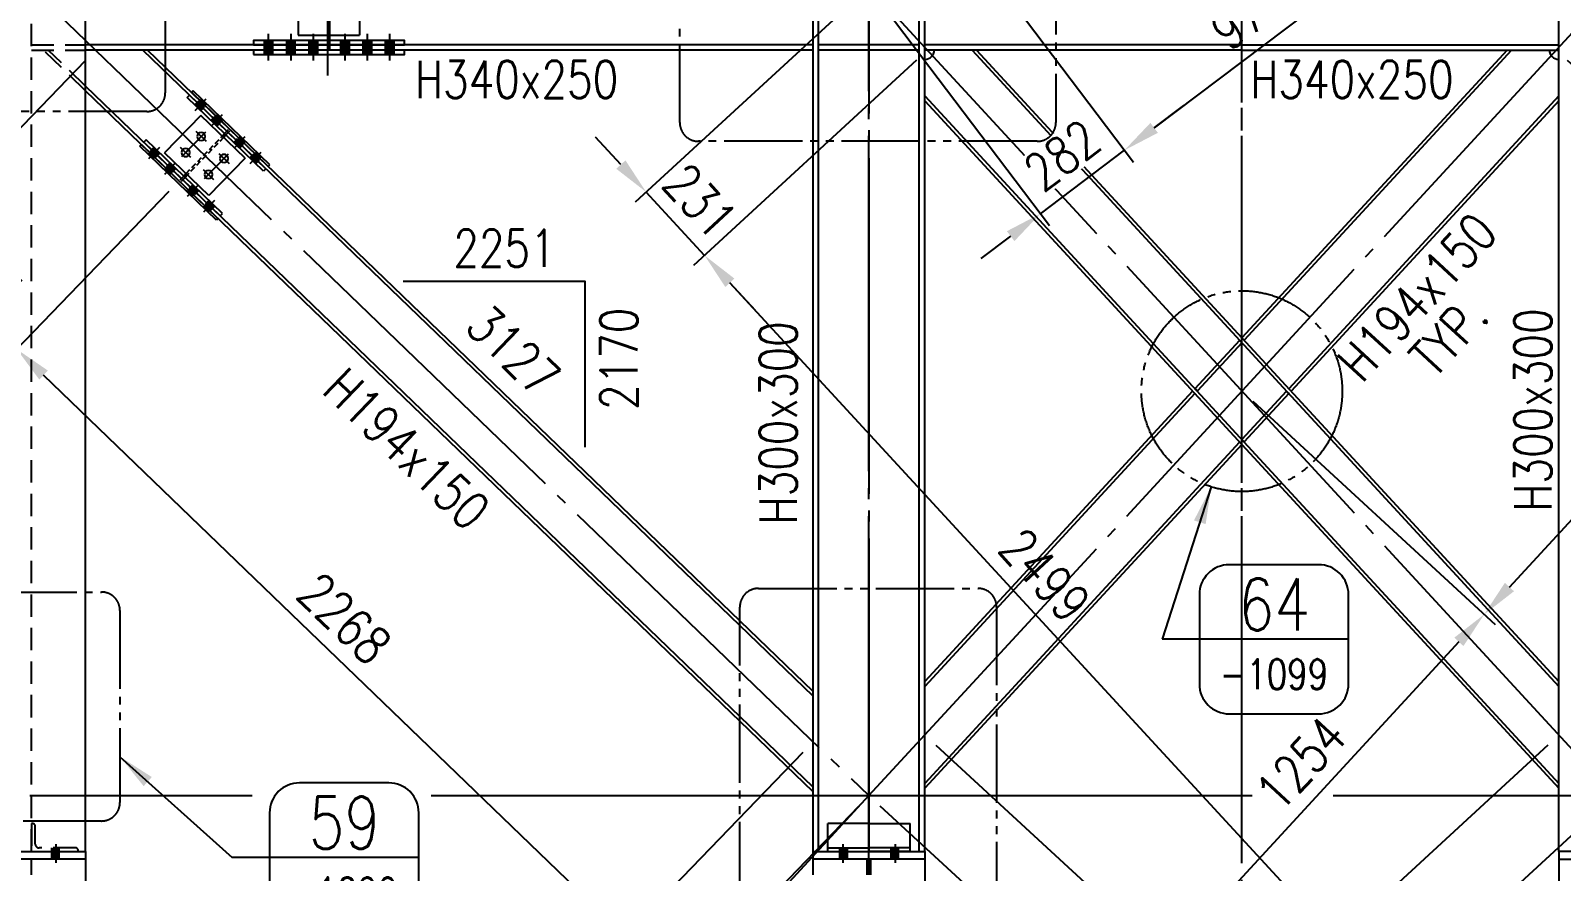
# Model space of a CAD drawing. Header units: millimetres. Extents: x 0 to 232280, y -26939 to 23794.
# Drawn here: x 144553 to 148658, y 4424 to 6679 of the extents above; entities that cross this region are included whole.
import ezdxf
from ezdxf.enums import TextEntityAlignment as Align

# ---------------------------------------------------------------- set-up
doc = ezdxf.new("R2010")
doc.units = ezdxf.units.MM
doc.header["$LTSCALE"] = 30
for name, pattern in [('JNK-CENTER', [34, 30, -1.5, 1, -1.5]), ('JNK-HIDDEN', [3, 2, -1]), ('JNK-PHANTOM', [15, 10, -1, 1, -1, 1, -1]), ('PH2', [15, 10, -1, 1, -1, 1, -1])]:
    doc.linetypes.add(name, pattern=pattern)
for name, color, linetype in [('CEN-R', 1, 'JNK-CENTER'), ('CON-G', 3, 'Continuous'), ('CON-W', 7, 'Continuous'), ('CON-Y', 2, 'Continuous'), ('det', 2, 'PH2'), ('Dim-W', 7, 'Continuous'), ('HID-Y', 2, 'JNK-HIDDEN'), ('PHA-M', 6, 'JNK-PHANTOM'), ('TXT-Y', 2, 'Continuous')]:
    doc.layers.add(name, color=color, linetype=linetype)
doc.styles.add('SIMPLEX', font='simplex.shx', dxfattribs={"width": 0.8})
doc.dimstyles.new('DIM40', dxfattribs={"dimscale": 40, "dimtxt": 2.5, "dimasz": 2.5, "dimexe": 1, "dimexo": 1, "dimgap": 1, "dimtad": 1, "dimdec": 0, "dimdsep": 46, "dimtxsty": 'SIMPLEX', "dimcen": 0, "dimclrd": 7, "dimclre": 7, "dimclrt": 2, "dimadec": 1, "dimazin": 2, "dimtfac": 1, "dimtdec": 0, "dimtix": 1, "dimtmove": 2, "dimatfit": 2, "dimfxl": 1, "dimtolj": 1, "dimtzin": 0, "dimarcsym": 1})

# ---------------------------------------------------------------- blocks, each defined once
blk = doc.blocks.new('A$C07F72FA7')
at = {"layer": 'CON-W'}
h = blk.add_hatch(color=256, dxfattribs=at)
h.paths.add_polyline_path([(51.5, -65), (40, -65), (40, -75), (51.5, -75)])
h.paths.add_polyline_path([(51.5, -75), (40, -75), (40, -95), (51.5, -95)])
h.paths.add_polyline_path([(40, -75), (28.5, -75), (28.5, -95), (40, -95)])
h.paths.add_polyline_path([(40, -75), (40, -65), (28.5, -65), (28.5, -75)])
h = blk.add_hatch(color=256, dxfattribs=at)
h.paths.add_polyline_path([(168.5, -65), (180, -65), (180, -75), (168.5, -75)])
h.paths.add_polyline_path([(168.5, -75), (180, -75), (180, -95), (168.5, -95)])
h.paths.add_polyline_path([(180, -75), (191.5, -75), (191.5, -95), (180, -95)])
h.paths.add_polyline_path([(180, -75), (180, -65), (191.5, -65), (191.5, -75)])
at = {"layer": 'CEN-R'}
for p, q in [((40, -55), (40, -105)), ((180, -55), (180, -105))]:
    blk.add_line(p, q, dxfattribs=at)
at = {"layer": 'CON-G'}
for p, q in [((0, -75), (0, 0)), ((110, 0), (0, 0)), ((110, 0), (220, 0)), ((220, -75), (220, 0)), ((0, -65), (110, -65)), ((0, -75), (110, -75)), ((220, -65), (110, -65)), ((220, -75), (110, -75))]:
    blk.add_line(p, q, dxfattribs=at)
at = {"layer": 'HID-Y'}
for p, q in [((51.5, -65), (51.5, -95)), ((168.5, -65), (168.5, -95))]:
    blk.add_line(p, q, dxfattribs=at)
blk = doc.blocks.new('A$C482E045D')
at = {"layer": 'CEN-R'}
blk.add_line((0, -137), (0, 35), dxfattribs=at)
at = {"layer": 'Dim-W', "ltscale": 0.5}
blk.add_solid([(-44, 0), (-44, -96), (44, 0), (44, -96)], dxfattribs=at)
at = {"layer": 'HID-Y'}
for p, q in [((-44, -96), (-44, 0)), ((44, -96), (44, 0))]:
    blk.add_line(p, q, dxfattribs=at)
blk = doc.blocks.new('A$C536E4F0C')
at = {"layer": 'CEN-R'}
for p, q in [((477, -292), (323, -292)), ((477, -292), (323, -292)), ((400, -227), (400, -597)), ((663, -292), (817, -292)), ((663, -292), (817, -292)), ((740, -227), (740, -597)), ((400, -443), (400, -597)), ((740, -443), (740, -597)), ((477, -532), (323, -532)), ((477, -532), (323, -532)), ((663, -532), (817, -532)), ((663, -532), (817, -532))]:
    blk.add_line(p, q, dxfattribs=at)
at = {"layer": 'CON-G'}
for p, q in [((0, 0), (1140, 0)), ((0, -24), (0, 0)), ((1140, 0), (1140, -24)), ((1140, -24), (0, -24)), ((1140, -60), (0, -60)), ((0, -60), (0, -96)), ((0, -96), (1140, -96)), ((240, -132), (900, -132)), ((240, -132), (240, -692)), ((560, -132), (560, -96)), ((580, -132), (580, -96)), ((900, -132), (900, -692)), ((1140, -96), (1140, -60)), ((1140, -96), (1140, -96)), ((0, -764), (0, -728)), ((0, -728), (1140, -728)), ((1140, -764), (0, -764)), ((1140, -800), (0, -800)), ((0, -800), (0, -824)), ((240, -692), (900, -692)), ((560, -692), (560, -728)), ((580, -692), (580, -728)), ((1140, -728), (1140, -764)), ((1140, -728), (1140, -728)), ((1140, -824), (1140, -800)), ((0, -824), (1140, -824))]:
    blk.add_line(p, q, dxfattribs=at)
for centre in [(400, -292), (740, -292), (400, -532), (740, -532)]:
    blk.add_circle(centre, 44, dxfattribs=at)
at = {"layer": 'HID-Y'}
for p, q in [((560, -96), (560, -24)), ((560, -132), (560, -692)), ((580, -96), (580, -24)), ((580, -692), (580, -132)), ((560, -728), (560, -800)), ((580, -728), (580, -800))]:
    blk.add_line(p, q, dxfattribs=at)
at = {"layer": 'Dim-W', "ltscale": 0.5}
for p in [(160, 0), (400, 0), (740, 0)]:
    blk.add_blockref('A$C482E045D', p, dxfattribs=at)
at = {"layer": 'Dim-W', "ltscale": 0.5, "xscale": -1}
blk.add_blockref('A$C482E045D', (980, 0), dxfattribs=at)
at = {"layer": 'Dim-W', "ltscale": 0.5, "xscale": -1, "rotation": 180}
for p in [(160, -824), (400, -824), (740, -824)]:
    blk.add_blockref('A$C482E045D', p, dxfattribs=at)
at = {"layer": 'Dim-W', "ltscale": 0.5, "rotation": 180}
blk.add_blockref('A$C482E045D', (980, -824), dxfattribs=at)
blk = doc.blocks.new('*D1743')
at = {"layer": 'DEFPOINTS', "color": 0, "ltscale": 0.5, "transparency": 16777216}
for p in [(147026.6, 6967.2), (146801.4, 6797.2), (147486.3, 6358.3)]:
    blk.add_point(p, dxfattribs=at)
at = {"layer": 'Dim-W', "color": 7, "linetype": 'ByBlock', "lineweight": -2, "ltscale": 0.5, "transparency": 16777216}
for p, q in [((147050.7, 6935.3), (147510.4, 6326.4)), ((146825.5, 6765.3), (147285.3, 6156.4)), ((147566.1, 6418.5), (147645.9, 6478.8)), ((147261.1, 6188.3), (147486.3, 6358.3)), ((147181.3, 6128), (147101.5, 6067.8))]:
    blk.add_line(p, q, dxfattribs=at)
at = {"layer": 'Dim-W', "color": 7, "ltscale": 0.5, "transparency": 16777216}
for points in [[(147556.1, 6431.8), (147576.2, 6405.2), (147486.3, 6358.3)], [(147171.3, 6141.3), (147191.4, 6114.7), (147261.1, 6188.3)]]:
    blk.add_solid(points, dxfattribs=at)
at = {"layer": 'Dim-W', "color": 2, "ltscale": 0.5, "transparency": 16777216, "insert": (147319.5, 6345.1), "char_height": 100, "attachment_point": 5, "rotation": 37.0528, "style": 'SIMPLEX', "bg_fill": 3, "box_fill_scale": 1.1, "bg_fill_color": 256, "bg_fill_true_color": 13158600, "bg_fill_transparency": 0}
blk.add_mtext('\\A1;282', dxfattribs=at)
blk = doc.blocks.new('*D1744')
at = {"layer": 'DEFPOINTS', "color": 0, "ltscale": 0.5, "transparency": 16777216}
for p in [(147801.4, 7552.2), (147486.3, 6358.3), (147486.3, 6358.3)]:
    blk.add_point(p, dxfattribs=at)
at = {"layer": 'Dim-W', "color": 7, "linetype": 'ByBlock', "lineweight": -2, "ltscale": 0.5, "transparency": 16777216}
for p, q in [((147825.5, 7520.3), (148285.3, 6911.4)), ((148181.3, 6883), (147566.1, 6418.5))]:
    blk.add_line(p, q, dxfattribs=at)
at = {"layer": 'Dim-W', "color": 7, "ltscale": 0.5, "transparency": 16777216}
for points in [[(148171.3, 6896.3), (148191.4, 6869.7), (148261.1, 6943.3)], [(147556.1, 6431.8), (147576.2, 6405.2), (147486.3, 6358.3)]]:
    blk.add_solid(points, dxfattribs=at)
at = {"layer": 'Dim-W', "color": 2, "ltscale": 0.5, "transparency": 16777216, "insert": (147819.5, 6722.6), "char_height": 100, "attachment_point": 5, "rotation": 37.0528, "style": 'SIMPLEX'}
blk.add_mtext('\\A1;971', dxfattribs=at)
blk = doc.blocks.new('*D1748')
at = {"layer": 'DEFPOINTS', "color": 0, "ltscale": 0.5, "transparency": 16777216}
for p in [(146951.4, 4790), (146801.4, 4627.2), (147601.3, 4191)]:
    blk.add_point(p, dxfattribs=at)
at = {"layer": 'Dim-W', "color": 7, "linetype": 'ByBlock', "lineweight": -2, "ltscale": 0.5, "transparency": 16777216}
for p, q in [((146980.8, 4762.8), (147630.7, 4163.9)), ((146830.8, 4600.1), (147480.7, 4001.2)), ((147669, 4264.6), (147736.8, 4338.1)), ((147451.3, 4028.3), (147601.3, 4191)), ((147383.5, 3954.7), (147315.7, 3881.2))]:
    blk.add_line(p, q, dxfattribs=at)
at = {"layer": 'Dim-W', "color": 7, "ltscale": 0.5, "transparency": 16777216}
for points in [[(147656.8, 4275.8), (147681.3, 4253.3), (147601.3, 4191)], [(147371.2, 3966), (147395.7, 3943.4), (147451.3, 4028.3)]]:
    blk.add_solid(points, dxfattribs=at)
at = {"layer": 'Dim-W', "color": 2, "ltscale": 0.5, "transparency": 16777216, "insert": (147270.9, 3960.8), "char_height": 100, "attachment_point": 5, "rotation": 47.3349, "style": 'SIMPLEX'}
blk.add_mtext('\\A1;221', dxfattribs=at)
blk = doc.blocks.new('*D1749')
at = {"layer": 'DEFPOINTS', "color": 0, "ltscale": 0.5, "transparency": 16777216}
for p in [(147801.4, 5712.2), (147601.3, 4191), (147601.3, 4191)]:
    blk.add_point(p, dxfattribs=at)
at = {"layer": 'Dim-W', "color": 7, "linetype": 'ByBlock', "lineweight": -2, "ltscale": 0.5, "transparency": 16777216}
for p, q in [((147830.8, 5685.1), (148480.7, 5086.2)), ((148383.5, 5039.7), (147669, 4264.6))]:
    blk.add_line(p, q, dxfattribs=at)
at = {"layer": 'Dim-W', "color": 7, "ltscale": 0.5, "transparency": 16777216}
for points in [[(148371.2, 5051), (148395.7, 5028.5), (148451.3, 5113.3)], [(147656.8, 4275.8), (147681.3, 4253.3), (147601.3, 4191)]]:
    blk.add_solid(points, dxfattribs=at)
at = {"layer": 'Dim-W', "color": 2, "ltscale": 0.5, "transparency": 16777216, "insert": (147960.1, 4713.1), "char_height": 100, "attachment_point": 5, "rotation": 47.3349, "style": 'SIMPLEX'}
blk.add_mtext('\\A1;1254', dxfattribs=at)
blk = doc.blocks.new('*D1750')
at = {"layer": 'DEFPOINTS', "color": 0, "ltscale": 0.5, "transparency": 16777216}
for p in [(148801.4, 6797.2), (148644.7, 6627.2), (149451.3, 6198.3)]:
    blk.add_point(p, dxfattribs=at)
at = {"layer": 'Dim-W', "color": 7, "linetype": 'ByBlock', "lineweight": -2, "ltscale": 0.5, "transparency": 16777216}
for p, q in [((148830.8, 6770.1), (149480.7, 6171.2)), ((148674.1, 6600.1), (149324, 6001.2)), ((149519.1, 6271.8), (149586.8, 6345.3)), ((149294.6, 6028.3), (149451.3, 6198.3)), ((149226.8, 5954.7), (149159.1, 5881.2))]:
    blk.add_line(p, q, dxfattribs=at)
at = {"layer": 'Dim-W', "color": 7, "ltscale": 0.5, "transparency": 16777216}
for points in [[(149506.8, 6283.1), (149531.3, 6260.5), (149451.3, 6198.3)], [(149214.6, 5966), (149239.1, 5943.4), (149294.6, 6028.3)]]:
    blk.add_solid(points, dxfattribs=at)
at = {"layer": 'Dim-W', "color": 2, "ltscale": 0.5, "transparency": 16777216, "insert": (149462.5, 6343.3), "char_height": 100, "attachment_point": 5, "rotation": 47.3349, "style": 'SIMPLEX'}
blk.add_mtext('\\A1;231', dxfattribs=at)
blk = doc.blocks.new('*D1751')
at = {"layer": 'DEFPOINTS', "color": 0, "ltscale": 0.5, "transparency": 16777216}
for p in [(148644.7, 6627.2), (149294.6, 6028.3), (147801.4, 5712.2)]:
    blk.add_point(p, dxfattribs=at)
at = {"layer": 'Dim-W', "color": 7, "linetype": 'ByBlock', "lineweight": -2, "ltscale": 0.5, "transparency": 16777216}
for p, q in [((148674.1, 6600.1), (149324, 6001.2)), ((148519.1, 5186.8), (149226.8, 5954.7)), ((147830.8, 5685.1), (148480.7, 5086.1))]:
    blk.add_line(p, q, dxfattribs=at)
at = {"layer": 'Dim-W', "color": 7, "ltscale": 0.5, "transparency": 16777216}
for points in [[(149214.6, 5966), (149239.1, 5943.4), (149294.6, 6028.3)], [(148506.8, 5198.1), (148531.3, 5175.5), (148451.3, 5113.3)]]:
    blk.add_solid(points, dxfattribs=at)
at = {"layer": 'Dim-W', "color": 2, "ltscale": 0.5, "transparency": 16777216, "insert": (148806.8, 5631.8), "char_height": 100, "attachment_point": 5, "rotation": 47.3349, "style": 'SIMPLEX'}
blk.add_mtext('\\A1;1244', dxfattribs=at)
blk = doc.blocks.new('*D1752')
at = {"layer": 'DEFPOINTS', "color": 0, "ltscale": 0.5, "transparency": 16777216}
for p in [(146801.4, 6797.2), (146958.1, 6627.2), (146203.8, 6246.4)]:
    blk.add_point(p, dxfattribs=at)
at = {"layer": 'Dim-W', "color": 7, "linetype": 'ByBlock', "lineweight": -2, "ltscale": 0.5, "transparency": 16777216}
for p, q in [((146772, 6770.1), (146174.4, 6219.3)), ((146928.7, 6600.1), (146331, 6049.3)), ((146136, 6320), (146068.2, 6393.5)), ((146360.5, 6076.4), (146203.8, 6246.4)), ((146428.2, 6002.9), (146496, 5929.4))]:
    blk.add_line(p, q, dxfattribs=at)
at = {"layer": 'Dim-W', "color": 7, "ltscale": 0.5, "transparency": 16777216}
for points in [[(146148.3, 6331.3), (146123.7, 6308.7), (146203.8, 6246.4)], [(146440.5, 6014.2), (146416, 5991.6), (146360.5, 6076.4)]]:
    blk.add_solid(points, dxfattribs=at)
at = {"layer": 'Dim-W', "color": 2, "ltscale": 0.5, "transparency": 16777216, "insert": (146348.3, 6222.4), "char_height": 100, "attachment_point": 5, "rotation": 312.6651, "style": 'SIMPLEX'}
blk.add_mtext('\\A1;231', dxfattribs=at)
blk = doc.blocks.new('*D1753')
at = {"layer": 'DEFPOINTS', "color": 0, "ltscale": 0.5, "transparency": 16777216}
for p in [(148651.4, 4790), (148801.4, 4627.2), (148053.8, 4239.2)]:
    blk.add_point(p, dxfattribs=at)
at = {"layer": 'Dim-W', "color": 7, "linetype": 'ByBlock', "lineweight": -2, "ltscale": 0.5, "transparency": 16777216}
for p, q in [((148622, 4762.8), (148024.4, 4212.1)), ((148772, 4600.1), (148174.4, 4049.3)), ((147986, 4312.7), (147918.2, 4386.2)), ((148203.8, 4076.4), (148053.8, 4239.2)), ((148271.5, 4002.9), (148339.3, 3929.3))]:
    blk.add_line(p, q, dxfattribs=at)
at = {"layer": 'Dim-W', "color": 7, "ltscale": 0.5, "transparency": 16777216}
for points in [[(147998.3, 4324), (147973.7, 4301.4), (148053.8, 4239.2)], [(148283.8, 4014.2), (148259.3, 3991.6), (148203.8, 4076.4)]]:
    blk.add_solid(points, dxfattribs=at)
at = {"layer": 'Dim-W', "color": 2, "ltscale": 0.5, "transparency": 16777216, "insert": (148378, 4026.8), "char_height": 100, "attachment_point": 5, "rotation": 312.6651, "style": 'SIMPLEX'}
blk.add_mtext('\\A1;221', dxfattribs=at)
blk = doc.blocks.new('*D1754')
at = {"layer": 'DEFPOINTS', "color": 0, "ltscale": 0.5, "transparency": 16777216}
for p in [(146958.1, 6627.2), (146360.5, 6076.4), (148651.4, 4790)]:
    blk.add_point(p, dxfattribs=at)
at = {"layer": 'Dim-W', "color": 7, "linetype": 'ByBlock', "lineweight": -2, "ltscale": 0.5, "transparency": 16777216}
for p, q in [((146928.7, 6600.1), (146331, 6049.3)), ((147986, 4312.7), (146428.2, 6002.9)), ((148622, 4762.8), (148024.4, 4212.1))]:
    blk.add_line(p, q, dxfattribs=at)
at = {"layer": 'Dim-W', "color": 7, "ltscale": 0.5, "transparency": 16777216}
for points in [[(146440.5, 6014.2), (146416, 5991.6), (146360.5, 6076.4)], [(147998.3, 4324), (147973.7, 4301.4), (148053.8, 4239.2)]]:
    blk.add_solid(points, dxfattribs=at)
at = {"layer": 'Dim-W', "color": 2, "ltscale": 0.5, "transparency": 16777216, "insert": (147273.3, 5218.8), "char_height": 100, "attachment_point": 5, "rotation": 312.6651, "style": 'SIMPLEX'}
blk.add_mtext('\\A1;2499', dxfattribs=at)
blk = doc.blocks.new('*D1755')
at = {"layer": 'DEFPOINTS', "color": 0, "ltscale": 0.5, "transparency": 16777216}
for p in [(144550.4, 6797.2), (144726.7, 6627.2), (144224.1, 6105.9)]:
    blk.add_point(p, dxfattribs=at)
at = {"layer": 'Dim-W', "color": 7, "linetype": 'ByBlock', "lineweight": -2, "ltscale": 0.5, "transparency": 16777216}
for p, q in [((144522.6, 6768.4), (144020, 6247.1)), ((144699, 6598.4), (144196.4, 6077.1)), ((143975.8, 6345.3), (143903.8, 6414.7)), ((144047.8, 6275.9), (144224.1, 6105.9)), ((144296.1, 6036.5), (144368.1, 5967.1))]:
    blk.add_line(p, q, dxfattribs=at)
at = {"layer": 'Dim-W', "color": 7, "ltscale": 0.5, "transparency": 16777216}
for points in [[(143987.4, 6357.3), (143964.2, 6333.3), (144047.8, 6275.9)], [(144307.7, 6048.5), (144284.6, 6024.5), (144224.1, 6105.9)]]:
    blk.add_solid(points, dxfattribs=at)
at = {"layer": 'Dim-W', "color": 2, "ltscale": 0.5, "transparency": 16777216, "insert": (144198.4, 6255.7), "char_height": 100, "attachment_point": 5, "rotation": 316.0493, "style": 'SIMPLEX'}
blk.add_mtext('\\A1;245', dxfattribs=at)
blk = doc.blocks.new('*D1756')
at = {"layer": 'DEFPOINTS', "color": 0, "ltscale": 0.5, "transparency": 16777216}
for p in [(144726.7, 6627.2), (144951, 6276.3), (144224.1, 6105.9)]:
    blk.add_point(p, dxfattribs=at)
at = {"layer": 'Dim-W', "color": 7, "linetype": 'ByBlock', "lineweight": -2, "ltscale": 0.5, "transparency": 16777216}
for p, q in [((144699, 6598.4), (144196.4, 6077.1)), ((144923.3, 6247.5), (144488, 5796)), ((144443.8, 5894.2), (144296.1, 6036.5))]:
    blk.add_line(p, q, dxfattribs=at)
at = {"layer": 'Dim-W', "color": 7, "ltscale": 0.5, "transparency": 16777216}
for points in [[(144307.7, 6048.5), (144284.6, 6024.5), (144224.1, 6105.9)], [(144455.3, 5906.2), (144432.2, 5882.2), (144515.8, 5824.8)]]:
    blk.add_solid(points, dxfattribs=at)
at = {"layer": 'Dim-W', "color": 2, "ltscale": 0.5, "transparency": 16777216, "insert": (144432.4, 6030.1), "char_height": 100, "attachment_point": 5, "rotation": 316.0493, "style": 'SIMPLEX'}
blk.add_mtext('\\A1;405', dxfattribs=at)
blk = doc.blocks.new('*D1757')
at = {"layer": 'DEFPOINTS', "color": 0, "ltscale": 0.5, "transparency": 16777216}
for p in [(146651.4, 4771.8), (146801.4, 4627.2), (146148.8, 4250.5)]:
    blk.add_point(p, dxfattribs=at)
at = {"layer": 'Dim-W', "color": 7, "linetype": 'ByBlock', "lineweight": -2, "ltscale": 0.5, "transparency": 16777216}
for p, q in [((146623.6, 4743), (146121, 4221.7)), ((146773.6, 4598.4), (146271, 4077.1)), ((146076.8, 4319.9), (146004.8, 4389.3)), ((146298.8, 4105.9), (146148.8, 4250.5)), ((146370.8, 4036.5), (146442.8, 3967.1))]:
    blk.add_line(p, q, dxfattribs=at)
at = {"layer": 'Dim-W', "color": 7, "ltscale": 0.5, "transparency": 16777216}
for points in [[(146088.4, 4331.9), (146065.2, 4307.9), (146148.8, 4250.5)], [(146382.4, 4048.5), (146359.2, 4024.5), (146298.8, 4105.9)]]:
    blk.add_solid(points, dxfattribs=at)
at = {"layer": 'Dim-W', "color": 2, "ltscale": 0.5, "transparency": 16777216, "insert": (146490.8, 4045.8), "char_height": 100, "attachment_point": 5, "rotation": 316.0493, "style": 'SIMPLEX'}
blk.add_mtext('\\A1;208', dxfattribs=at)
blk = doc.blocks.new('*D1758')
at = {"layer": 'DEFPOINTS', "color": 0, "ltscale": 0.5, "transparency": 16777216}
for p in [(144951, 6276.3), (144515.8, 5824.8), (146651.4, 4771.8)]:
    blk.add_point(p, dxfattribs=at)
at = {"layer": 'Dim-W', "color": 7, "linetype": 'ByBlock', "lineweight": -2, "ltscale": 0.5, "transparency": 16777216}
for p, q in [((144923.3, 6247.5), (144488, 5796)), ((146076.8, 4319.9), (144587.8, 5755.4)), ((146623.6, 4743), (146121, 4221.7))]:
    blk.add_line(p, q, dxfattribs=at)
at = {"layer": 'Dim-W', "color": 7, "ltscale": 0.5, "transparency": 16777216}
for points in [[(144599.3, 5767.4), (144576.2, 5743.4), (144515.8, 5824.8)], [(146088.4, 4331.9), (146065.2, 4307.9), (146148.8, 4250.5)]]:
    blk.add_solid(points, dxfattribs=at)
at = {"layer": 'Dim-W', "color": 2, "ltscale": 0.5, "transparency": 16777216, "insert": (145394.7, 5102.4), "char_height": 100, "attachment_point": 5, "rotation": 316.0493, "style": 'SIMPLEX'}
blk.add_mtext('\\A1;2268', dxfattribs=at)
blk = doc.blocks.new('A$C778F4AC7')
at = {"layer": 'PHA-M'}
for p, q in [((4751, -962.7), (4751, 47)), ((2350, 0), (2650, 0)), ((2650, 0), (2650, -20)), ((4601, -20), (4601, 0)), ((4601, 0), (4901, 0)), ((4901, 0), (4901, -20)), ((6901, 0), (6601, 0)), ((6601, 0), (6601, -20)), ((2650, -20), (2350, -20)), ((2505, -962.7), (2505, -20)), ((2650, -20), (2650, -962.7)), ((4901, -20), (4601, -20)), ((4601, -962.7), (4601, -20)), ((4746, -962.7), (4746, -20)), ((4756, -962.7), (4756, -20)), ((4901, -20), (4901, -962.7)), ((6601, -20), (6901, -20)), ((6601, -20), (6601, -962.7))]:
    blk.add_line(p, q, dxfattribs=at)
blk = doc.blocks.new('det-tag')
at = {"layer": 'CON-Y'}
blk.add_line((5, 0), (-5, 0), dxfattribs=at)
blk.add_lwpolyline([(-3, -5), (3, -5, 0.414214), (5, -3), (5, 3, 0.414214), (3, 5), (-3, 5, 0.414214), (-5, 3), (-5, -3, 0.414214)], format="xyb", close=True, dxfattribs=at)
at = {"layer": 'CON-G', "style": 'SIMPLEX', "width": 0.8}
blk.add_attdef('TAG', text='', height=3.5, dxfattribs=at).set_placement((0.02, 0.58), align=Align.CENTER)
at = {"layer": 'CON-Y', "style": 'SIMPLEX', "width": 0.8}
blk.add_attdef('-8888', text='', height=2, dxfattribs=at).set_placement((0, -3.34), align=Align.CENTER)

msp = doc.modelspace()

# ---------------------------------------------------------------- hatches: boundary and pattern name
at = {"layer": 'CON-W'}
h = msp.add_hatch(color=256, dxfattribs=at)
h.paths.add_polyline_path([(145190.4, 6627.23), (145190.4, 6615.23), (145178.9, 6615.23), (145178.9, 6627.23)])
h.paths.add_polyline_path([(145201.9, 6627.23), (145201.9, 6615.23), (145190.4, 6615.23), (145190.4, 6627.23)])
h.paths.add_polyline_path([(145201.9, 6627.23), (145190.4, 6627.23), (145190.4, 6641.23), (145201.9, 6641.23)])
h.paths.add_polyline_path([(145190.4, 6627.23), (145178.9, 6627.23), (145178.9, 6641.23), (145190.4, 6641.23)])
h.paths.add_polyline_path([(145190.4, 6641.23), (145178.9, 6641.23), (145178.9, 6653.23), (145190.4, 6653.23)])
h.paths.add_polyline_path([(145201.9, 6641.23), (145190.4, 6641.23), (145190.4, 6653.23), (145201.9, 6653.23)])
h = msp.add_hatch(color=256, dxfattribs=at)
h.paths.add_polyline_path([(145250.4, 6627.23), (145250.4, 6615.23), (145238.9, 6615.23), (145238.9, 6627.23)])
h.paths.add_polyline_path([(145261.9, 6627.23), (145261.9, 6615.23), (145250.4, 6615.23), (145250.4, 6627.23)])
h.paths.add_polyline_path([(145261.9, 6627.23), (145250.4, 6627.23), (145250.4, 6641.23), (145261.9, 6641.23)])
h.paths.add_polyline_path([(145250.4, 6627.23), (145238.9, 6627.23), (145238.9, 6641.23), (145250.4, 6641.23)])
h.paths.add_polyline_path([(145250.4, 6641.23), (145238.9, 6641.23), (145238.9, 6653.23), (145250.4, 6653.23)])
h.paths.add_polyline_path([(145261.9, 6641.23), (145250.4, 6641.23), (145250.4, 6653.23), (145261.9, 6653.23)])
h = msp.add_hatch(color=256, dxfattribs=at)
h.paths.add_polyline_path([(145310.4, 6627.23), (145310.4, 6615.23), (145298.9, 6615.23), (145298.9, 6627.23)])
h.paths.add_polyline_path([(145321.9, 6627.23), (145321.9, 6615.23), (145310.4, 6615.23), (145310.4, 6627.23)])
h.paths.add_polyline_path([(145321.9, 6627.23), (145310.4, 6627.23), (145310.4, 6641.23), (145321.9, 6641.23)])
h.paths.add_polyline_path([(145310.4, 6627.23), (145298.9, 6627.23), (145298.9, 6641.23), (145310.4, 6641.23)])
h.paths.add_polyline_path([(145310.4, 6641.23), (145298.9, 6641.23), (145298.9, 6653.23), (145310.4, 6653.23)])
h.paths.add_polyline_path([(145321.9, 6641.23), (145310.4, 6641.23), (145310.4, 6653.23), (145321.9, 6653.23)])
h = msp.add_hatch(color=256, dxfattribs=at)
h.paths.add_polyline_path([(145395.4, 6627.23), (145395.4, 6615.23), (145383.9, 6615.23), (145383.9, 6627.23)])
h.paths.add_polyline_path([(145406.9, 6627.23), (145406.9, 6615.23), (145395.4, 6615.23), (145395.4, 6627.23)])
h.paths.add_polyline_path([(145406.9, 6627.23), (145395.4, 6627.23), (145395.4, 6641.23), (145406.9, 6641.23)])
h.paths.add_polyline_path([(145395.4, 6627.23), (145383.9, 6627.23), (145383.9, 6641.23), (145395.4, 6641.23)])
h.paths.add_polyline_path([(145395.4, 6641.23), (145383.9, 6641.23), (145383.9, 6653.23), (145395.4, 6653.23)])
h.paths.add_polyline_path([(145406.9, 6641.23), (145395.4, 6641.23), (145395.4, 6653.23), (145406.9, 6653.23)])
h = msp.add_hatch(color=256, dxfattribs=at)
h.paths.add_polyline_path([(145455.4, 6627.23), (145455.4, 6615.23), (145443.9, 6615.23), (145443.9, 6627.23)])
h.paths.add_polyline_path([(145466.9, 6627.23), (145466.9, 6615.23), (145455.4, 6615.23), (145455.4, 6627.23)])
h.paths.add_polyline_path([(145466.9, 6627.23), (145455.4, 6627.23), (145455.4, 6641.23), (145466.9, 6641.23)])
h.paths.add_polyline_path([(145455.4, 6627.23), (145443.9, 6627.23), (145443.9, 6641.23), (145455.4, 6641.23)])
h.paths.add_polyline_path([(145455.4, 6641.23), (145443.9, 6641.23), (145443.9, 6653.23), (145455.4, 6653.23)])
h.paths.add_polyline_path([(145466.9, 6641.23), (145455.4, 6641.23), (145455.4, 6653.23), (145466.9, 6653.23)])
h = msp.add_hatch(color=256, dxfattribs=at)
h.paths.add_polyline_path([(145515.4, 6627.23), (145515.4, 6615.23), (145503.9, 6615.23), (145503.9, 6627.23)])
h.paths.add_polyline_path([(145526.9, 6627.23), (145526.9, 6615.23), (145515.4, 6615.23), (145515.4, 6627.23)])
h.paths.add_polyline_path([(145526.9, 6627.23), (145515.4, 6627.23), (145515.4, 6641.23), (145526.9, 6641.23)])
h.paths.add_polyline_path([(145515.4, 6627.23), (145503.9, 6627.23), (145503.9, 6641.23), (145515.4, 6641.23)])
h.paths.add_polyline_path([(145515.4, 6641.23), (145503.9, 6641.23), (145503.9, 6653.23), (145515.4, 6653.23)])
h.paths.add_polyline_path([(145526.9, 6641.23), (145515.4, 6641.23), (145515.4, 6653.23), (145526.9, 6653.23)])
h = msp.add_hatch(color=256, dxfattribs=at)
h.paths.add_polyline_path([(144608.9, 4487.2), (144620.4, 4487.2), (144620.4, 4477.2), (144608.9, 4477.2)])
h.paths.add_polyline_path([(144608.9, 4477.2), (144620.4, 4477.2), (144620.4, 4457.2), (144608.9, 4457.2)])
h.paths.add_polyline_path([(144620.4, 4477.2), (144631.9, 4477.2), (144631.9, 4457.2), (144620.4, 4457.2)])
h.paths.add_polyline_path([(144620.4, 4477.2), (144620.4, 4487.2), (144631.9, 4487.2), (144631.9, 4477.2)])

# ---------------------------------------------------------------- linework, layer by layer
at = {"layer": 'CEN-R'}
for p, q in [((147801.4, 3426.31), (147801.4, 8583.08)), ((146801.4, 4477.2), (146801.4, 8519.81)), ((147801.4, 4477.2), (147801.4, 8477.23)), ((146801.4, 8377.23), (146801.4, 4477.2)), ((145350.4, 6559.23), (145350.4, 7035.23)), ((144550.4, 6797.23), (146801.4, 4627.2)), ((146801.4, 4627.2), (148801.4, 6797.23)), ((146801.4, 6797.23), (148801.4, 4627.2)), ((145190.4, 6670.69), (145190.4, 6598.96)), ((145250.4, 6670.69), (145250.4, 6598.96)), ((145310.4, 6670.69), (145310.4, 6598.96)), ((145395.4, 6670.69), (145395.4, 6598.96)), ((145455.4, 6670.69), (145455.4, 6598.96)), ((145515.4, 6670.69), (145515.4, 6598.96)), ((144620.4, 4497.2), (144620.4, 4447.2))]:
    msp.add_line(p, q, dxfattribs=at)
at = {"layer": 'CON-G'}
for p, q in [((144700.4, 4477.2), (144700.4, 8477.23)), ((146651.4, 4477.2), (146651.4, 8137.23)), ((146666.4, 4477.2), (146666.4, 8137.23)), ((146951.4, 4477.2), (146951.4, 8137.23)), ((148651.4, 4477.2), (148651.4, 8137.23)), ((145270.4, 6927.23), (145270.4, 6667.23)), ((145435.4, 6927.23), (145435.4, 6667.23)), ((145270.4, 6667.23), (145435.4, 6667.23)), ((145350.4, 6653.23), (145350.4, 6667.23)), ((145355.4, 6653.23), (145355.4, 6667.23)), ((146651.4, 6641.23), (144700.4, 6641.23)), ((146651.4, 6627.23), (144700.4, 6627.23)), ((146651.4, 4894.04), (144853.53, 6627.23)), ((146651.4, 4906.54), (144866.5, 6627.23)), ((146936.4, 6641.23), (146666.4, 6641.23)), ((146936.4, 6627.23), (146666.4, 6627.23)), ((147801.4, 6641.23), (146951.4, 6641.23)), ((147801.4, 6627.23), (146951.4, 6627.23)), ((147077.75, 6627.23), (148651.4, 4919.8)), ((147089.99, 6627.23), (148651.4, 4933.08)), ((147801.4, 6641.23), (148651.4, 6641.23)), ((147801.4, 6627.23), (148651.4, 6627.23)), ((148512.8, 6627.23), (147801.4, 5855.35)), ((148525.04, 6627.23), (147807.52, 5848.71)), ((146651.4, 4649.57), (144700.4, 6530.39)), ((146651.4, 4637.07), (144700.4, 6517.89)), ((146951.4, 6504.63), (148651.4, 4660.11)), ((146951.4, 6491.35), (148651.4, 4646.83)), ((148651.4, 6504.63), (147927.19, 5718.86)), ((148651.4, 6491.35), (147933.31, 5712.22)), ((147794.78, 5848.16), (147675.6, 5718.86)), ((147801.4, 5842.07), (147682.22, 5712.76)), ((147794.78, 5848.16), (147801.4, 5842.07)), ((147669.48, 5712.22), (146951.4, 4933.08)), ((147675.6, 5718.86), (147682.22, 5712.76)), ((147920.57, 5711.68), (147801.4, 5582.37)), ((147920.57, 5711.68), (147927.19, 5705.58)), ((147675.6, 5705.58), (146951.4, 4919.8)), ((147927.19, 5705.58), (147808.01, 5576.27)), ((147795.28, 5575.73), (146951.4, 4660.11)), ((147801.4, 5569.09), (146951.4, 4646.83)), ((147801.4, 5582.37), (147808.01, 5576.27)), ((144400.4, 4477.2), (144700.4, 4477.2))]:
    msp.add_line(p, q, dxfattribs=at)
for points in [[(145150.4, 6641.23), (145555.4, 6641.23), (145555.4, 6653.23), (145150.4, 6653.23)], [(145150.4, 6615.23), (145555.4, 6615.23), (145555.4, 6627.23), (145150.4, 6627.23)]]:
    msp.add_lwpolyline(points, close=True, dxfattribs=at)
for centre, start, end in [((146951.4, 6627.23), 270, 0), ((148651.4, 6627.23), 180, 270)]:
    msp.add_arc(centre, 25, start, end, dxfattribs=at)
at = {"layer": 'CON-W'}
for p, q in [((147687.49, 5046.64), (147587.49, 5046.64)), ((145193.84, 4461.39), (145093.84, 4461.39))]:
    msp.add_line(p, q, dxfattribs=at)
at = {"layer": 'det', "ltscale": 0.7}
for points in [[(143876.7, 7343.16, -0.4142136), (143926.7, 7393.16), (144864.15, 7393.16, -0.4142136), (144914.15, 7343.16), (144914.15, 6512.37, -0.4142136), (144864.15, 6462.37), (143926.7, 6462.37, -0.4142136), (143876.7, 6512.37)], [(144101.98, 5123.45, -0.4142136), (144151.98, 5173.45), (144742.6, 5173.45, -0.4142136), (144792.6, 5123.45), (144792.6, 4609.14, -0.4142136), (144742.6, 4559.14), (144151.98, 4559.14, -0.4142136), (144101.98, 4609.14)], [(146455.06, 5133.12, -0.4142136), (146505.06, 5183.12), (147093.79, 5183.12, -0.4142136), (147143.79, 5133.12), (147143.79, 4346.59, -0.4142136), (147093.79, 4296.59), (146505.06, 4296.59, -0.4142136), (146455.06, 4346.59)]]:
    msp.add_lwpolyline(points, format="xyb", close=True, dxfattribs=at)
msp.add_circle((147801.4, 5712.22), 269.26, dxfattribs=at)
at = {"layer": 'Dim-W', "ltscale": 0.5}
for p, q in [((144550.4, 4627.2), (145147.4, 4627.2)), ((145627.54, 4627.2), (147829, 4627.2)), ((148046.62, 4627.2), (151045.11, 4627.2))]:
    msp.add_line(p, q, dxfattribs=at)
for points in [[(145551.96, 6007.02), (146039.21, 6007.02), (146039.21, 5562.33)], [(146801.4, 4627.2), (146351.85, 4139.44)]]:
    msp.add_lwpolyline(points, dxfattribs=at)
at = {"layer": 'HID-Y'}
for p, q in [((144555.4, 4477.2), (144555.4, 8477.23)), ((145350.4, 6927.23), (145350.4, 6667.23)), ((145355.4, 6667.23), (145355.4, 6927.23)), ((145178.9, 6653.23), (145178.9, 6615.23)), ((145201.9, 6653.23), (145201.9, 6615.23)), ((145238.9, 6653.23), (145238.9, 6615.23)), ((145261.9, 6653.23), (145261.9, 6615.23)), ((145298.9, 6653.23), (145298.9, 6615.23)), ((145321.9, 6653.23), (145321.9, 6615.23)), ((145350.4, 6627.23), (145350.4, 6653.23)), ((145355.4, 6627.23), (145355.4, 6653.23)), ((145383.9, 6653.23), (145383.9, 6615.23)), ((145406.9, 6653.23), (145406.9, 6615.23)), ((145443.9, 6653.23), (145443.9, 6615.23)), ((145466.9, 6653.23), (145466.9, 6615.23)), ((145503.9, 6653.23), (145503.9, 6615.23)), ((145526.9, 6653.23), (145526.9, 6615.23)), ((144555.4, 6641.23), (144700.4, 6641.23)), ((144555.4, 6627.23), (144700.4, 6627.23)), ((144700.4, 6517.89), (144586.98, 6627.23)), ((144700.4, 6530.39), (144599.95, 6627.23)), ((144608.9, 4487.2), (144608.9, 4457.2))]:
    msp.add_line(p, q, dxfattribs=at)
msp.add_lwpolyline([(144555.4, 4477.2), (144680.4, 4477.2), (144680.4, 4480.2, 0.4142136), (144673.4, 4487.2), (144575.4, 4487.2, -0.4142136), (144565.4, 4497.2), (144565.4, 4545.2, 0.4142136), (144558.4, 4552.2), (144555.4, 4552.2)], format="xyb", close=True, dxfattribs=at)

# ---------------------------------------------------------------- block references
at = {"layer": 'CON-W', "xscale": 40, "yscale": 40, "zscale": 40}
for p, values in [((147887.49, 5046.64), {'TAG': '64', '-8888': '-1099'}), ((145393.84, 4461.39), {'TAG': '59', '-8888': '-1099'})]:
    msp.add_blockref('det-tag', p, dxfattribs=at).add_auto_attribs(values)
at = {"layer": 'Dim-W', "ltscale": 0.5, "xscale": -0.25, "yscale": 0.25, "zscale": 0.25, "rotation": 316.049286537199}
msp.add_blockref('A$C536E4F0C', (145194.23, 6319.62), dxfattribs=at)
at = {"layer": 'Dim-W', "ltscale": 0.5}
msp.add_blockref('A$C778F4AC7', (142050.4, 4477.2), dxfattribs=at)
at = {"layer": 'Dim-W', "ltscale": 0.5, "xscale": -1}
msp.add_blockref('A$C07F72FA7', (146911.4, 4552.2), dxfattribs=at)

# ---------------------------------------------------------------- texts
at = {"layer": 'CON-Y', "style": 'SIMPLEX', "width": 0.8}
msp.add_text('2251', height=100, dxfattribs=at).set_placement((145686.62, 6045.71))
msp.add_text('2170', height=100, rotation=90, dxfattribs=at).set_placement((146180.63, 5661.85))
at = {"layer": 'Dim-W', "color": 2, "style": 'SIMPLEX', "width": 0.8}
for s, rotation, p in [('H194x150', 47.33485, (148123.35, 5730.59)), ('TYP.', 47.33485, (148318.09, 5744)), ('H300x300', 90, (148632.03, 5388.95)), ('H300x300', 90, (146608.19, 5354.54))]:
    msp.add_text(s, height=100, rotation=rotation, dxfattribs=at).set_placement(p)
at = {"layer": 'TXT-Y', "color": 2, "style": 'SIMPLEX', "width": 0.8}
for p in [(145583.77, 6498.53), (147824.12, 6498.53)]:
    msp.add_text('H340x250', height=100, dxfattribs=at).set_placement(p)
for s, p in [('3127', (145713.92, 5879.46)), ('H194x150', (145330.66, 5710.48))]:
    msp.add_text(s, height=100, rotation=316.04929, dxfattribs=at).set_placement(p)

# ---------------------------------------------------------------- dimensions: what is measured, and where the dimension line sits
at = {"layer": 'Dim-W', "ltscale": 0.5}
for base, p1, p2, angle, picture, middle in [((144224.15, 6105.89), (144550.4, 6797.23), (144726.74, 6627.23), 316.04929, '*D1755', (144198.44, 6255.68)), ((144224.15, 6105.89), (144951.03, 6276.27), (144726.74, 6627.23), 316.04929, '*D1756', (144432.42, 6030.12)), ((149294.6, 6028.27), (147801.4, 5712.22), (148644.72, 6627.23), 47.33485, '*D1751', (148806.76, 5631.75)), ((144515.77, 5824.76), (146651.4, 4771.81), (144951.03, 6276.27), 316.04929, '*D1758', (145394.75, 5102.41)), ((147601.25, 4191.02), (147801.4, 5712.22), (147601.25, 4191.02), 47.33485, '*D1749', (147960.07, 4713.14))]:
    dim = msp.add_linear_dim(base=base, p1=p1, p2=p2, angle=angle, dimstyle='DIM40', dxfattribs=at)
    dim.commit()
    dim.dimension.update_dxf_attribs({"geometry": picture, "text_midpoint": middle})
for base, p1, p2, angle, picture, middle in [((149451.28, 6198.27), (148644.72, 6627.23), (148801.4, 6797.23), 47.33485, '*D1750', (149462.51, 6343.25)), ((146148.81, 4250.46), (146801.4, 4627.2), (146651.4, 4771.81), 316.04929, '*D1757', (146490.84, 4045.8)), ((147601.25, 4191.02), (146801.4, 4627.2), (146951.4, 4789.96), 47.33485, '*D1748', (147270.89, 3960.84)), ((148053.78, 4239.16), (148801.4, 4627.2), (148651.4, 4789.96), 312.66515, '*D1753', (148377.98, 4026.82))]:
    dim = msp.add_linear_dim(base=base, p1=p1, p2=p2, angle=angle, dimstyle='DIM40', dxfattribs=at)
    dim.commit()
    dim.dimension.update_dxf_attribs({"geometry": picture, "text_midpoint": middle, "dimtype": 160})

# ---------------------------------------------------------------- leaders
at = {"layer": 'CON-W', "color": 4}
for points in [[(147719.4, 5455.74), (147587.49, 5046.64)], [(144792.6, 4731.67), (145093.84, 4461.39)]]:
    msp.add_leader(points, dimstyle='DIM40', override={"dimgap": 1, "dimtad": 0}, dxfattribs=at)

# ---------------------------------------------------------------- next in the draw order: dimensions: what is measured, and where the dimension line sits
at = {"layer": 'Dim-W', "ltscale": 0.5}
dim = msp.add_linear_dim(base=(147486.31, 6358.29), p1=(146801.4, 6797.23), p2=(147026.56, 6967.23), angle=37.0528, dimstyle='DIM40', override={"dimtfill": 1}, dxfattribs=at)
dim.commit()
dim.dimension.update_dxf_attribs({"geometry": '*D1743', "text_midpoint": (147319.5, 6345.11)})

# ---------------------------------------------------------------- next in the draw order: linework, layer by layer
at = {"layer": 'CON-G'}
msp.add_line((146936.4, 4477.2), (146936.4, 8137.23), dxfattribs=at)
at = {"layer": 'det', "ltscale": 0.7}
msp.add_lwpolyline([(146293.97, 7193.6, -0.4142136), (146343.97, 7243.6), (147252.67, 7243.6, -0.4142136), (147302.67, 7193.6), (147302.67, 6432.44, -0.4142136), (147252.67, 6382.44), (146343.97, 6382.44, -0.4142136), (146293.97, 6432.44)], format="xyb", close=True, dxfattribs=at)

# ---------------------------------------------------------------- next in the draw order: dimensions: what is measured, and where the dimension line sits
at = {"layer": 'Dim-W', "ltscale": 0.5}
for base, p1, p2, angle, picture, middle in [((147486.31, 6358.29), (147801.4, 7552.23), (147486.31, 6358.29), 37.0528, '*D1744', (147819.5, 6722.61)), ((146203.78, 6246.43), (146958.08, 6627.23), (146801.4, 6797.23), 312.66515, '*D1752', (146348.29, 6222.43)), ((146360.46, 6076.43), (148651.4, 4789.96), (146958.08, 6627.23), 312.66515, '*D1754', (147273.29, 5218.79))]:
    dim = msp.add_linear_dim(base=base, p1=p1, p2=p2, angle=angle, dimstyle='DIM40', dxfattribs=at)
    dim.commit()
    dim.dimension.update_dxf_attribs({"geometry": picture, "text_midpoint": middle})

doc.saveas('drawing.dxf')
